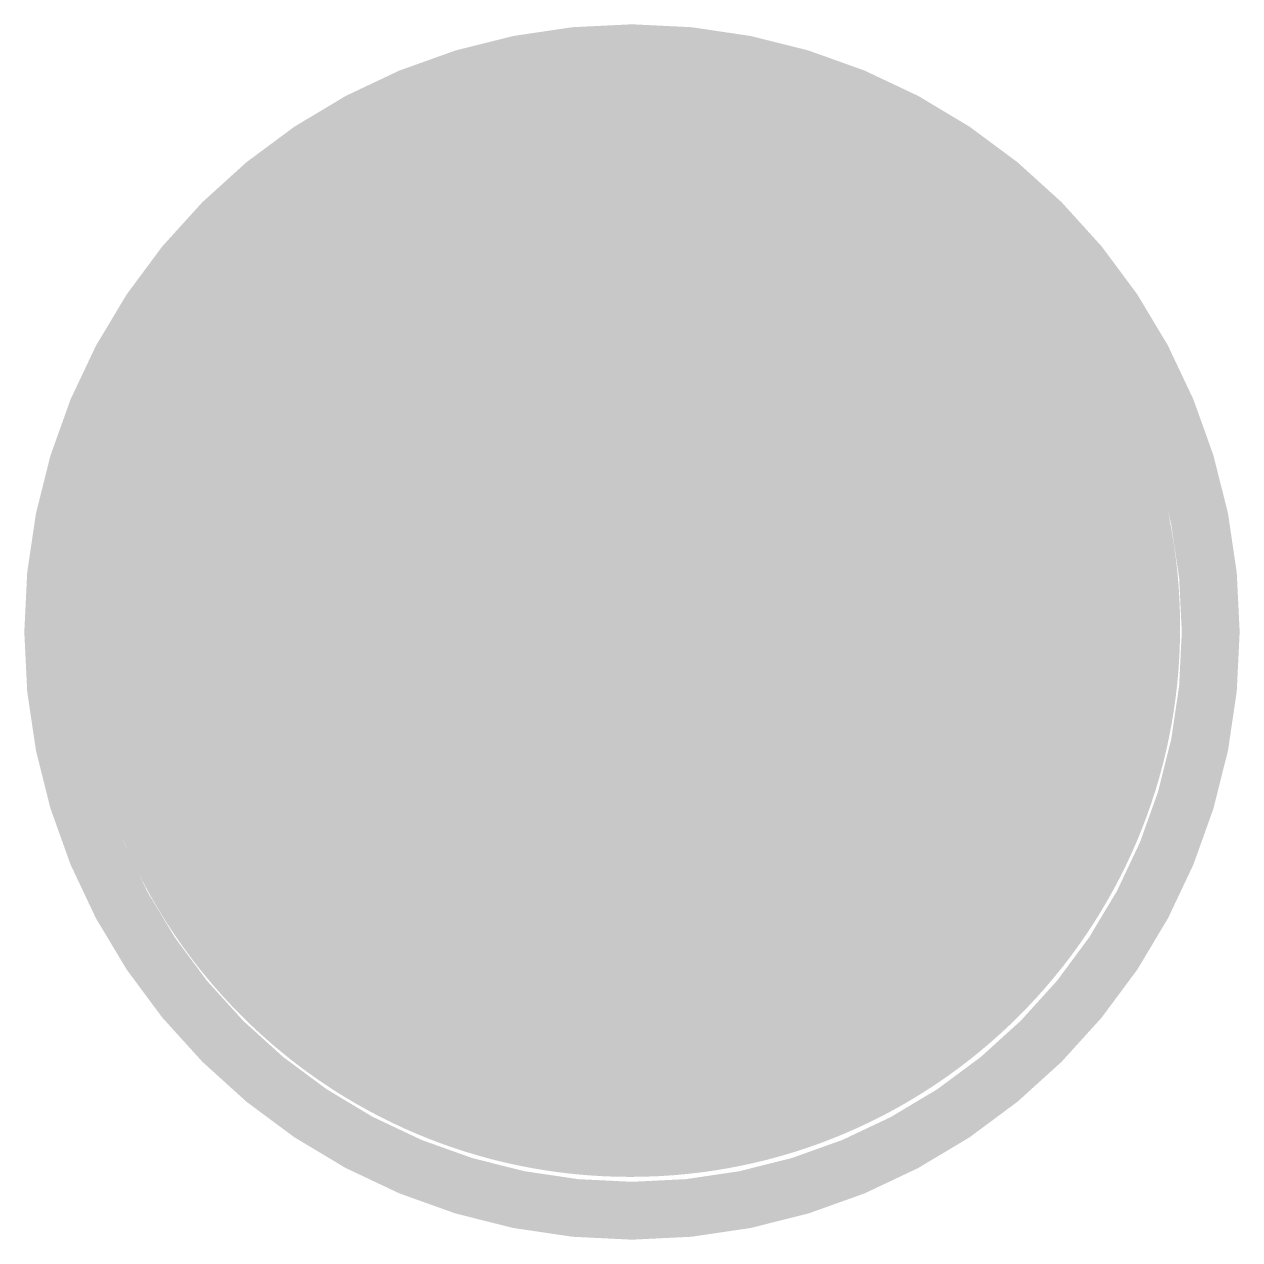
# Model space of a CAD drawing. Extents: x -0.05 to 2.05, y -1.06 to 1.04.
import ezdxf

# ---------------------------------------------------------------- set-up
doc = ezdxf.new("R2010")
doc.units = 0
doc.header["$MEASUREMENT"] = 0
doc.layers.get('0').update_dxf_attribs({"color": 30, "linetype": 'CONTINUOUS'})

msp = doc.modelspace()

# ---------------------------------------------------------------- hatches: boundary and pattern name
h = msp.add_hatch(color=255)
edge = h.paths.add_edge_path()
edge.add_arc((1, 0), 0.95, 0, 360)

# ---------------------------------------------------------------- linework, layer by layer
at = {"const_width": 0.1}
msp.add_lwpolyline([(0.0029, -0.0085, 1), (2.0029, -0.0085, 1), (0.0029, -0.0085, 1.45834)], format="xyb", dxfattribs=at)
for points in [[(0.4029, 0.5915), (1.6029, 0.5915)], [(1.0029, 0.5915), (1.0029, -0.6085)], [(0.4029, -0.6085), (1.6029, -0.6085)]]:
    msp.add_lwpolyline(points, dxfattribs=at)

doc.saveas('drawing.dxf')
